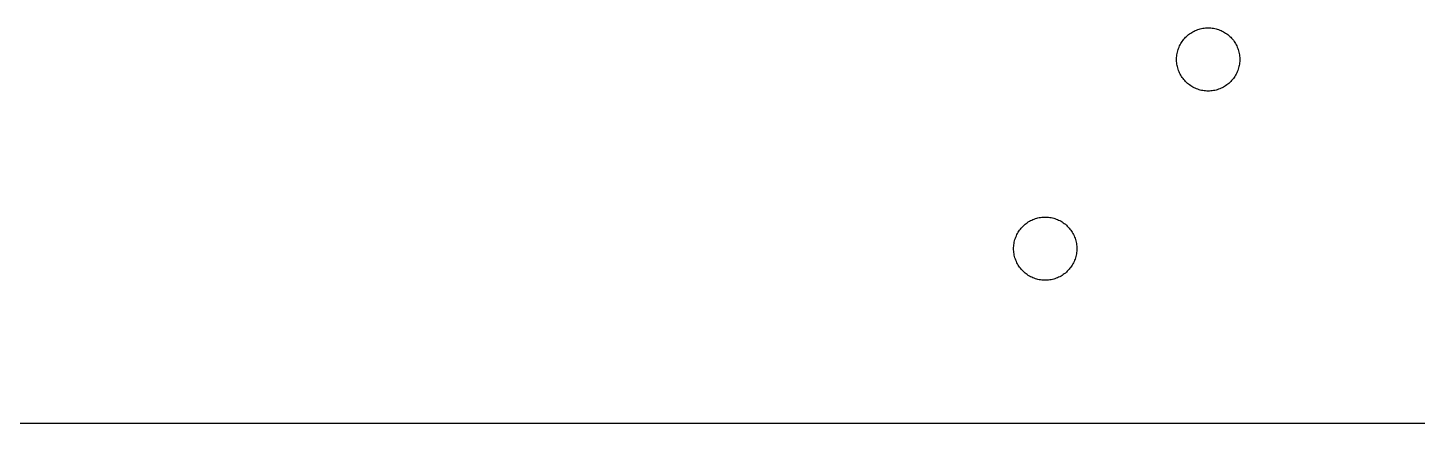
# Model space of a CAD drawing. Header units: metres. Extents: x -6 to 6, y -3.7 to 2.
# Drawn here: x -2.987 to 0.044, y -3.7 to -2.838 of the extents above; entities that cross this region are included whole.
import ezdxf

# ---------------------------------------------------------------- set-up
doc = ezdxf.new("R2010")
doc.units = ezdxf.units.M

msp = doc.modelspace()

# ---------------------------------------------------------------- linework, layer by layer
for p, q in [((-0.450439, -2.84988), (-0.447998, -2.84834)), ((-0.447998, -2.84834), (-0.445496, -2.84689)), ((-0.445496, -2.84689), (-0.442947, -2.84557)), ((-0.442947, -2.84557), (-0.440338, -2.84433)), ((-0.440338, -2.84433), (-0.437668, -2.84322)), ((-0.437668, -2.84322), (-0.434967, -2.84221)), ((-0.434967, -2.84221), (-0.43222, -2.84132)), ((-0.43222, -2.84132), (-0.429443, -2.84055)), ((-0.429443, -2.84055), (-0.426636, -2.83989)), ((-0.426636, -2.83989), (-0.423798, -2.83934)), ((-0.423798, -2.83934), (-0.420944, -2.83893)), ((-0.420944, -2.83893), (-0.418076, -2.83862)), ((-0.418076, -2.83862), (-0.415192, -2.83844)), ((-0.415192, -2.83844), (-0.412308, -2.83838)), ((-0.412308, -2.83838), (-0.409424, -2.83844)), ((-0.409424, -2.83844), (-0.40654, -2.83862)), ((-0.40654, -2.83862), (-0.403671, -2.83893)), ((-0.403671, -2.83893), (-0.400818, -2.83934)), ((-0.400818, -2.83934), (-0.39798, -2.83989)), ((-0.39798, -2.83989), (-0.395172, -2.84055)), ((-0.395172, -2.84055), (-0.392395, -2.84132)), ((-0.392395, -2.84132), (-0.389648, -2.84221)), ((-0.389648, -2.84221), (-0.386948, -2.84322)), ((-0.386948, -2.84322), (-0.384277, -2.84433)), ((-0.384277, -2.84433), (-0.381668, -2.84557)), ((-0.381668, -2.84557), (-0.37912, -2.84689)), ((-0.37912, -2.84689), (-0.376617, -2.84834)), ((-0.376617, -2.84834), (-0.374176, -2.84988)), ((-0.475815, -2.88057), (-0.474655, -2.87794)), ((-0.474655, -2.87794), (-0.473358, -2.87535)), ((-0.473358, -2.87535), (-0.47197, -2.87283)), ((-0.47197, -2.87283), (-0.470474, -2.87036)), ((-0.470474, -2.87036), (-0.468887, -2.86795)), ((-0.468887, -2.86795), (-0.467194, -2.86562)), ((-0.467194, -2.86562), (-0.465393, -2.86336)), ((-0.465393, -2.86336), (-0.463501, -2.86118)), ((-0.463501, -2.86118), (-0.461533, -2.85907)), ((-0.461533, -2.85907), (-0.459473, -2.85706)), ((-0.459473, -2.85706), (-0.457321, -2.85512)), ((-0.457321, -2.85512), (-0.455109, -2.85329)), ((-0.455109, -2.85329), (-0.452805, -2.85153)), ((-0.452805, -2.85153), (-0.450439, -2.84988)), ((-0.374176, -2.84988), (-0.371811, -2.85153)), ((-0.371811, -2.85153), (-0.369507, -2.85329)), ((-0.369507, -2.85329), (-0.367294, -2.85512)), ((-0.367294, -2.85512), (-0.365143, -2.85706)), ((-0.365143, -2.85706), (-0.363083, -2.85907)), ((-0.363083, -2.85907), (-0.361099, -2.86118)), ((-0.361099, -2.86118), (-0.359222, -2.86336)), ((-0.359222, -2.86336), (-0.357422, -2.86562)), ((-0.357422, -2.86562), (-0.355728, -2.86795)), ((-0.355728, -2.86795), (-0.354141, -2.87036)), ((-0.354141, -2.87036), (-0.352646, -2.87283)), ((-0.352646, -2.87283), (-0.351257, -2.87535)), ((-0.351257, -2.87535), (-0.34996, -2.87794)), ((-0.34996, -2.87794), (-0.348801, -2.88057)), ((-0.481186, -2.90584), (-0.481064, -2.90295)), ((-0.481186, -2.90872), (-0.481186, -2.90584)), ((-0.481064, -2.91161), (-0.481186, -2.90872)), ((-0.481064, -2.90295), (-0.480835, -2.90007)), ((-0.480835, -2.90007), (-0.480469, -2.89722)), ((-0.480469, -2.89722), (-0.47998, -2.89436)), ((-0.47998, -2.89436), (-0.479385, -2.89154)), ((-0.479385, -2.89154), (-0.478668, -2.88875)), ((-0.478668, -2.88875), (-0.477829, -2.88599)), ((-0.477829, -2.88599), (-0.476883, -2.88326)), ((-0.476883, -2.88326), (-0.475815, -2.88057)), ((-0.348801, -2.88057), (-0.347733, -2.88326)), ((-0.347733, -2.88326), (-0.346786, -2.88599)), ((-0.346786, -2.88599), (-0.345947, -2.88875)), ((-0.345947, -2.88875), (-0.34523, -2.89154)), ((-0.34523, -2.89154), (-0.344635, -2.89436)), ((-0.344635, -2.89436), (-0.344147, -2.89722)), ((-0.344147, -2.89722), (-0.343781, -2.90007)), ((-0.343781, -2.90007), (-0.343552, -2.90295)), ((-0.343552, -2.90295), (-0.34343, -2.90584)), ((-0.34343, -2.90872), (-0.343552, -2.91161)), ((-0.34343, -2.90584), (-0.34343, -2.90872)), ((-0.480835, -2.91447), (-0.481064, -2.91161)), ((-0.480469, -2.91734), (-0.480835, -2.91447)), ((-0.47998, -2.92018), (-0.480469, -2.91734)), ((-0.479385, -2.923), (-0.47998, -2.92018)), ((-0.478668, -2.9258), (-0.479385, -2.923)), ((-0.477829, -2.92856), (-0.478668, -2.9258)), ((-0.476883, -2.93129), (-0.477829, -2.92856)), ((-0.475815, -2.93398), (-0.476883, -2.93129)), ((-0.474655, -2.93661), (-0.475815, -2.93398)), ((-0.473358, -2.93919), (-0.474655, -2.93661)), ((-0.47197, -2.94173), (-0.473358, -2.93919)), ((-0.351257, -2.93919), (-0.352646, -2.94173)), ((-0.34996, -2.93661), (-0.351257, -2.93919)), ((-0.348801, -2.93398), (-0.34996, -2.93661)), ((-0.347733, -2.93129), (-0.348801, -2.93398)), ((-0.346786, -2.92856), (-0.347733, -2.93129)), ((-0.345947, -2.9258), (-0.346786, -2.92856)), ((-0.34523, -2.923), (-0.345947, -2.9258)), ((-0.344635, -2.92018), (-0.34523, -2.923)), ((-0.344147, -2.91734), (-0.344635, -2.92018)), ((-0.343781, -2.91447), (-0.344147, -2.91734)), ((-0.343552, -2.91161), (-0.343781, -2.91447)), ((-0.470474, -2.9442), (-0.47197, -2.94173)), ((-0.468887, -2.94659), (-0.470474, -2.9442)), ((-0.467194, -2.94893), (-0.468887, -2.94659)), ((-0.465393, -2.95119), (-0.467194, -2.94893)), ((-0.463501, -2.95337), (-0.465393, -2.95119)), ((-0.461533, -2.95547), (-0.463501, -2.95337)), ((-0.459473, -2.9575), (-0.461533, -2.95547)), ((-0.457321, -2.95943), (-0.459473, -2.9575)), ((-0.455109, -2.96127), (-0.457321, -2.95943)), ((-0.452805, -2.96301), (-0.455109, -2.96127)), ((-0.450439, -2.96466), (-0.452805, -2.96301)), ((-0.447998, -2.9662), (-0.450439, -2.96466)), ((-0.445496, -2.96765), (-0.447998, -2.9662)), ((-0.442947, -2.96899), (-0.445496, -2.96765)), ((-0.440338, -2.97021), (-0.442947, -2.96899)), ((-0.381668, -2.96899), (-0.384277, -2.97021)), ((-0.37912, -2.96765), (-0.381668, -2.96899)), ((-0.376617, -2.9662), (-0.37912, -2.96765)), ((-0.374176, -2.96466), (-0.376617, -2.9662)), ((-0.371811, -2.96301), (-0.374176, -2.96466)), ((-0.369507, -2.96127), (-0.371811, -2.96301)), ((-0.367294, -2.95943), (-0.369507, -2.96127)), ((-0.365143, -2.9575), (-0.367294, -2.95943)), ((-0.363083, -2.95547), (-0.365143, -2.9575)), ((-0.361099, -2.95337), (-0.363083, -2.95547)), ((-0.359222, -2.95119), (-0.361099, -2.95337)), ((-0.357422, -2.94893), (-0.359222, -2.95119)), ((-0.355728, -2.94659), (-0.357422, -2.94893)), ((-0.354141, -2.9442), (-0.355728, -2.94659)), ((-0.352646, -2.94173), (-0.354141, -2.9442)), ((-0.437668, -2.97133), (-0.440338, -2.97021)), ((-0.434967, -2.97234), (-0.437668, -2.97133)), ((-0.43222, -2.97324), (-0.434967, -2.97234)), ((-0.429443, -2.97401), (-0.43222, -2.97324)), ((-0.426636, -2.97467), (-0.429443, -2.97401)), ((-0.423798, -2.9752), (-0.426636, -2.97467)), ((-0.420944, -2.97563), (-0.423798, -2.9752)), ((-0.418076, -2.97594), (-0.420944, -2.97563)), ((-0.415192, -2.9761), (-0.418076, -2.97594)), ((-0.412308, -2.97617), (-0.415192, -2.9761)), ((-0.409424, -2.9761), (-0.412308, -2.97617)), ((-0.40654, -2.97594), (-0.409424, -2.9761)), ((-0.403671, -2.97563), (-0.40654, -2.97594)), ((-0.400818, -2.9752), (-0.403671, -2.97563)), ((-0.39798, -2.97467), (-0.400818, -2.9752)), ((-0.395172, -2.97401), (-0.39798, -2.97467)), ((-0.392395, -2.97324), (-0.395172, -2.97401)), ((-0.389648, -2.97234), (-0.392395, -2.97324)), ((-0.386948, -2.97133), (-0.389648, -2.97234)), ((-0.384277, -2.97021), (-0.386948, -2.97133)), ((-0.81987, -3.27466), (-0.817932, -3.27251)), ((-0.817932, -3.27251), (-0.815918, -3.27045)), ((-0.815918, -3.27045), (-0.813812, -3.26848)), ((-0.813812, -3.26848), (-0.81163, -3.26659)), ((-0.81163, -3.26659), (-0.809372, -3.2648)), ((-0.809372, -3.2648), (-0.807037, -3.26311)), ((-0.807037, -3.26311), (-0.804626, -3.26151)), ((-0.804626, -3.26151), (-0.802155, -3.26001)), ((-0.802155, -3.26001), (-0.799637, -3.25862)), ((-0.799637, -3.25862), (-0.797043, -3.25734)), ((-0.797043, -3.25734), (-0.794403, -3.25616)), ((-0.794403, -3.25616), (-0.791733, -3.2551)), ((-0.791733, -3.2551), (-0.789001, -3.25415)), ((-0.789001, -3.25415), (-0.78624, -3.25331)), ((-0.78624, -3.25331), (-0.783447, -3.25259)), ((-0.783447, -3.25259), (-0.780624, -3.252)), ((-0.780624, -3.252), (-0.777771, -3.25151)), ((-0.777771, -3.25151), (-0.774918, -3.25116)), ((-0.774918, -3.25116), (-0.772034, -3.25092)), ((-0.772034, -3.25092), (-0.76915, -3.25079)), ((-0.76915, -3.25079), (-0.766266, -3.25079)), ((-0.766266, -3.25079), (-0.763382, -3.25092)), ((-0.763382, -3.25092), (-0.760513, -3.25116)), ((-0.760513, -3.25116), (-0.757645, -3.25151)), ((-0.757645, -3.25151), (-0.754807, -3.252)), ((-0.754807, -3.252), (-0.751984, -3.25259)), ((-0.751984, -3.25259), (-0.749176, -3.25331)), ((-0.749176, -3.25331), (-0.746414, -3.25415)), ((-0.746414, -3.25415), (-0.743698, -3.2551)), ((-0.743698, -3.2551), (-0.741013, -3.25616)), ((-0.741013, -3.25616), (-0.738373, -3.25734)), ((-0.738373, -3.25734), (-0.735794, -3.25862)), ((-0.735794, -3.25862), (-0.733261, -3.26001)), ((-0.733261, -3.26001), (-0.730789, -3.26151)), ((-0.730789, -3.26151), (-0.728394, -3.26311)), ((-0.728394, -3.26311), (-0.726059, -3.2648)), ((-0.726059, -3.2648), (-0.723785, -3.26659)), ((-0.723785, -3.26659), (-0.721603, -3.26848)), ((-0.721603, -3.26848), (-0.719498, -3.27045)), ((-0.719498, -3.27045), (-0.717484, -3.27251)), ((-0.717484, -3.27251), (-0.715561, -3.27466)), ((-0.835098, -3.30536), (-0.834442, -3.30254)), ((-0.834442, -3.30254), (-0.833664, -3.29976)), ((-0.833664, -3.29976), (-0.832779, -3.29701)), ((-0.832779, -3.29701), (-0.831772, -3.29431)), ((-0.831772, -3.29431), (-0.830658, -3.29166)), ((-0.830658, -3.29166), (-0.829422, -3.28905)), ((-0.829422, -3.28905), (-0.828079, -3.28648)), ((-0.828079, -3.28648), (-0.826645, -3.28398)), ((-0.826645, -3.28398), (-0.825104, -3.28156)), ((-0.825104, -3.28156), (-0.823456, -3.27917)), ((-0.823456, -3.27917), (-0.821701, -3.27689)), ((-0.821701, -3.27689), (-0.81987, -3.27466)), ((-0.715561, -3.27466), (-0.713715, -3.27689)), ((-0.713715, -3.27689), (-0.711975, -3.27917)), ((-0.711975, -3.27917), (-0.710327, -3.28156)), ((-0.710327, -3.28156), (-0.708771, -3.28398)), ((-0.708771, -3.28398), (-0.707336, -3.28648)), ((-0.707336, -3.28648), (-0.705994, -3.28905)), ((-0.705994, -3.28905), (-0.704773, -3.29166)), ((-0.704773, -3.29166), (-0.703644, -3.29431)), ((-0.703644, -3.29431), (-0.702652, -3.29701)), ((-0.702652, -3.29701), (-0.701752, -3.29976)), ((-0.701752, -3.29976), (-0.700974, -3.30254)), ((-0.700974, -3.30254), (-0.700317, -3.30536)), ((-0.836609, -3.31967), (-0.836548, -3.31679)), ((-0.836548, -3.32256), (-0.836609, -3.31967)), ((-0.836548, -3.31679), (-0.836365, -3.31392)), ((-0.836365, -3.32544), (-0.836548, -3.32256)), ((-0.836365, -3.31392), (-0.83606, -3.31104)), ((-0.83606, -3.32831), (-0.836365, -3.32544)), ((-0.83606, -3.31104), (-0.835648, -3.30818)), ((-0.835648, -3.33116), (-0.83606, -3.32831)), ((-0.835648, -3.30818), (-0.835098, -3.30536)), ((-0.835098, -3.334), (-0.835648, -3.33116)), ((-0.700317, -3.30536), (-0.699783, -3.30818)), ((-0.699783, -3.33116), (-0.700317, -3.334)), ((-0.699783, -3.30818), (-0.699356, -3.31104)), ((-0.699356, -3.32831), (-0.699783, -3.33116)), ((-0.699356, -3.31104), (-0.699051, -3.31392)), ((-0.699051, -3.32544), (-0.699356, -3.32831)), ((-0.699051, -3.31392), (-0.698868, -3.31679)), ((-0.698868, -3.32256), (-0.699051, -3.32544)), ((-0.698868, -3.31679), (-0.698807, -3.31967)), ((-0.698807, -3.31967), (-0.698868, -3.32256)), ((-0.834442, -3.33681), (-0.835098, -3.334)), ((-0.833664, -3.33958), (-0.834442, -3.33681)), ((-0.832779, -3.34233), (-0.833664, -3.33958)), ((-0.831772, -3.34505), (-0.832779, -3.34233)), ((-0.830658, -3.3477), (-0.831772, -3.34505)), ((-0.829422, -3.35031), (-0.830658, -3.3477)), ((-0.828079, -3.35287), (-0.829422, -3.35031)), ((-0.826645, -3.35536), (-0.828079, -3.35287)), ((-0.825104, -3.3578), (-0.826645, -3.35536)), ((-0.823456, -3.36017), (-0.825104, -3.3578)), ((-0.821701, -3.36247), (-0.823456, -3.36017)), ((-0.81987, -3.3647), (-0.821701, -3.36247)), ((-0.713715, -3.36247), (-0.715561, -3.3647)), ((-0.711975, -3.36017), (-0.713715, -3.36247)), ((-0.710327, -3.3578), (-0.711975, -3.36017)), ((-0.708771, -3.35536), (-0.710327, -3.3578)), ((-0.707336, -3.35287), (-0.708771, -3.35536)), ((-0.705994, -3.35031), (-0.707336, -3.35287)), ((-0.704773, -3.3477), (-0.705994, -3.35031)), ((-0.703644, -3.34505), (-0.704773, -3.3477)), ((-0.702652, -3.34233), (-0.703644, -3.34505)), ((-0.701752, -3.33958), (-0.702652, -3.34233)), ((-0.700974, -3.33681), (-0.701752, -3.33958)), ((-0.700317, -3.334), (-0.700974, -3.33681)), ((-0.817932, -3.36684), (-0.81987, -3.3647)), ((-0.815918, -3.3689), (-0.817932, -3.36684)), ((-0.813812, -3.37088), (-0.815918, -3.3689)), ((-0.81163, -3.37276), (-0.813812, -3.37088)), ((-0.809372, -3.37456), (-0.81163, -3.37276)), ((-0.807037, -3.37625), (-0.809372, -3.37456)), ((-0.804626, -3.37785), (-0.807037, -3.37625)), ((-0.802155, -3.37935), (-0.804626, -3.37785)), ((-0.799637, -3.38074), (-0.802155, -3.37935)), ((-0.797043, -3.38202), (-0.799637, -3.38074)), ((-0.794403, -3.38319), (-0.797043, -3.38202)), ((-0.791733, -3.38425), (-0.794403, -3.38319)), ((-0.789001, -3.38521), (-0.791733, -3.38425)), ((-0.78624, -3.38603), (-0.789001, -3.38521)), ((-0.783447, -3.38675), (-0.78624, -3.38603)), ((-0.780624, -3.38736), (-0.783447, -3.38675)), ((-0.777771, -3.38783), (-0.780624, -3.38736)), ((-0.774918, -3.3882), (-0.777771, -3.38783)), ((-0.772034, -3.38844), (-0.774918, -3.3882)), ((-0.76915, -3.38857), (-0.772034, -3.38844)), ((-0.766266, -3.38857), (-0.76915, -3.38857)), ((-0.763382, -3.38844), (-0.766266, -3.38857)), ((-0.760513, -3.3882), (-0.763382, -3.38844)), ((-0.757645, -3.38783), (-0.760513, -3.3882)), ((-0.754807, -3.38736), (-0.757645, -3.38783)), ((-0.751984, -3.38675), (-0.754807, -3.38736)), ((-0.749176, -3.38603), (-0.751984, -3.38675)), ((-0.746414, -3.38521), (-0.749176, -3.38603)), ((-0.743698, -3.38425), (-0.746414, -3.38521)), ((-0.741013, -3.38319), (-0.743698, -3.38425)), ((-0.738373, -3.38202), (-0.741013, -3.38319)), ((-0.735794, -3.38074), (-0.738373, -3.38202)), ((-0.733261, -3.37935), (-0.735794, -3.38074)), ((-0.730789, -3.37785), (-0.733261, -3.37935)), ((-0.728394, -3.37625), (-0.730789, -3.37785)), ((-0.726059, -3.37456), (-0.728394, -3.37625)), ((-0.723785, -3.37276), (-0.726059, -3.37456)), ((-0.721603, -3.37088), (-0.723785, -3.37276)), ((-0.719498, -3.3689), (-0.721603, -3.37088)), ((-0.717484, -3.36684), (-0.719498, -3.3689)), ((-0.715561, -3.3647), (-0.717484, -3.36684)), ((-5, -3.7), (5, -3.7))]:
    msp.add_line(p, q)

doc.saveas('drawing.dxf')
